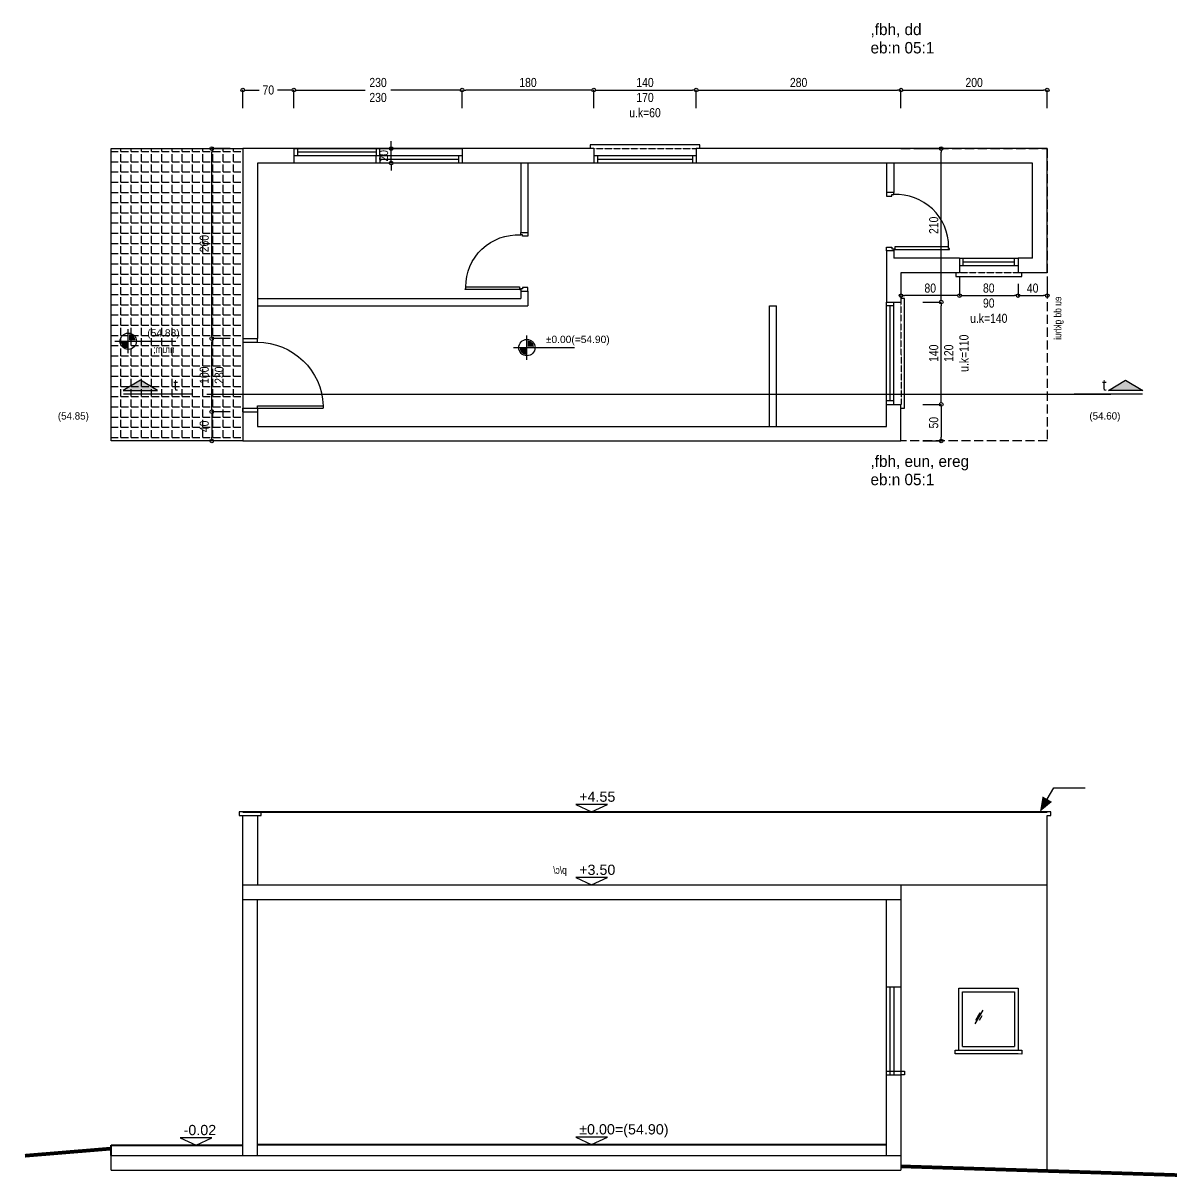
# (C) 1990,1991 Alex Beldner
# Model space of a CAD drawing. Header units: millimetres. Extents: x 16987892 to 17014545, y 63475219 to 63484768.
# Drawn here: x 16997254 to 16998834, y 63480359 to 63481937 of the extents above; entities that cross this region are included whole.
import ezdxf

# ---------------------------------------------------------------- set-up
doc = ezdxf.new("R2010")
doc.units = ezdxf.units.MM
doc.header["$LTSCALE"] = 0.01
doc.linetypes.add('ACAD_ISO03W100', pattern=[30, 12, -18])
doc.linetypes.add('HIDDEN', pattern=[3.5, 2.5, -1])
for name, color, linetype in [('DIM 50', 5, 'Continuous'), ('DOOR', 4, 'Continuous'), ('Gray', 252, 'Continuous'), ('HID-2', 1, 'HIDDEN'), ('Hidden', 1, 'ACAD_ISO03W100'), ('Symbols', 1, 'Continuous'), ('Text50', 2, 'Continuous'), ('wall', 2, 'Continuous'), ('Window', 6, 'Continuous')]:
    doc.layers.add(name, color=color, linetype=linetype)
doc.layers.add('MAB 2', color=160, linetype='Continuous', lineweight=40)
doc.styles.add('DIM', font='oron_.shx', dxfattribs={"width": 0.85})
doc.styles.add('MIRYL', font='techno_m')
doc.styles.add('mvt-mirym', font='mvt-mirym.shx')
doc.styles.add('ORON', font='oron_.shx')
doc.styles.get("Standard").update_dxf_attribs({"font": 'arial.ttf'})
doc.dimstyles.new('RIKI 1_50', dxfattribs={"dimscale": 5, "dimtxt": 2.5, "dimasz": 1, "dimexe": 0.1, "dimexo": 3, "dimgap": 0.8, "dimtad": 1, "dimdec": 1, "dimrnd": 1, "dimdsep": 46, "dimtxsty": 'DIM', "dimblk": 'DOTBLANK', "dimcen": 0.15, "dimdle": 0.1, "dimclrt": 7, "dimadec": 0, "dimazin": 0, "dimtfac": 1, "dimtdec": 1, "dimtix": 1, "dimtmove": 2, "dimatfit": 3, "dimfxl": 5, "dimfxlon": 1, "dimtolj": 1, "dimarcsym": 0})

# ---------------------------------------------------------------- blocks, each defined once
blk = doc.blocks.new('level')
for p, q in [((1.229345798492432e-07, -33.13451293855906), (-1.229345798492432e-07, 33.13451293855906)), ((-36.37509067356586, -1.266598701477051e-07), (129.7771035693586, 1.639127731323242e-07))]:
    blk.add_line(p, q)
at = {"const_width": 16.94446386312332}
for points in [[(-10.73672646656632, -2.264494590461254, 0.414213562373095), (-2.264494504779577, -10.73672648519278, -0.5798563940091911)], [(2.264494515955448, 10.73672649264336, -0.414213562373095), (10.73672648146749, 2.264494583010674, 0.5798563940091911)]]:
    blk.add_lwpolyline(points, format="xyb", dxfattribs=at)
blk.add_circle((0, -1.490116119384766e-08), 22.29534718832016)
blk.add_attdef('LEVEL', (51.91531280428171, 12.60122594237328), '', height=20)
blk = doc.blocks.new('_DotBlank')
at = {"color": 0, "linetype": 'ByBlock', "lineweight": -2}
blk.add_line((-0.5, 0), (-1, 0), dxfattribs=at)
blk.add_circle((0, 0), 0.5, dxfattribs=at)
blk = doc.blocks.new('*D472')
at = {"layer": 'DEFPOINTS', "color": 0, "ltscale": 100, "transparency": 16777216}
for p in [(16997756.79338242, 63481765.60746998), (16998453.87733543, 63481765.60746998), (16998433.87733543, 63481745.60746998)]:
    blk.add_point(p, dxfattribs=at)
at = {"layer": 'DIM 50', "color": 0, "lineweight": -2, "ltscale": 100, "transparency": 16777216}
for p, q in [((16997781.79338242, 63481765.60746998), (16997756.29338242, 63481765.60746998)), ((16997756.79338242, 63481770.60746998), (16997756.79338242, 63481775.60746998)), ((16997756.79338242, 63481745.60746998), (16997756.79338242, 63481765.60746998)), ((16997781.79338242, 63481745.60746998), (16997756.29338242, 63481745.60746998)), ((16997756.79338242, 63481740.60746998), (16997756.79338242, 63481735.60746998))]:
    blk.add_line(p, q, dxfattribs=at)
at = {"layer": 'DIM 50', "color": 0, "lineweight": -2, "ltscale": 100, "transparency": 16777216, "xscale": 5, "yscale": 5, "zscale": 5}
for p, rotation in [((16997756.79338242, 63481765.60746998), 270), ((16997756.79338242, 63481745.60746998), 90)]:
    blk.add_blockref('_DotBlank', p, dxfattribs=dict(at, rotation=rotation))
at = {"layer": 'DIM 50', "color": 7, "ltscale": 100, "transparency": 16777216, "insert": (16997746.54338244, 63481755.60746995), "char_height": 12.5, "attachment_point": 5, "rotation": 90, "style": 'DIM'}
blk.add_mtext('\\A1;20', dxfattribs=at)
blk = doc.blocks.new('sec')
h = blk.add_hatch(color=256)
h.dxf.hatch_style = 1
h.paths.add_polyline_path([(1000.000000016143, 50), (749.9999999664724, 200.0000000149012), (499.9999999701977, 50)])
for p, q in [((499.9999999701977, 50), (749.9999999664724, 200.0000000149012)), ((749.9999999664724, 200.0000000149012), (999.9999999664724, 50.00000002980232)), ((999.9999999664724, 50), (499.9999999701977, 50))]:
    blk.add_line(p, q)
at = {"const_width": 20}
blk.add_lwpolyline([(0, 0), (999.9999999962747, 0)], dxfattribs=at)
blk = doc.blocks.new('d100')
for p, q in [((-8.00000000372529, -20), (-8.000000033527613, -110)), ((-5, -20), (-8.00000000372529, -20)), ((-5, -20), (-5.000000029802322, -110)), ((-8.000000033527613, -110), (-5.000000029802322, -110))]:
    blk.add_line(p, q)
for points in [[(-100, 0), (-95, 0), (-95.00000001117587, -20), (-100.0000000111759, -19.99999998509884)], [(0, 0), (-5, 0), (-5, -20), (-1.117587089538574e-08, -20)]]:
    blk.add_lwpolyline(points)
blk.add_arc((-5, -20), 90.00000000758918, 180, 268.089786730568)
blk = doc.blocks.new('*D480')
at = {"layer": 'DEFPOINTS', "color": 0, "ltscale": 100, "transparency": 16777216}
for p in [(16997511.5224984, 63481505.60746995), (16997994.66465148, 63481505.60746995), (16997994.65870148, 63481405.60746995)]:
    blk.add_point(p, dxfattribs=at)
at = {"layer": 'DIM 50', "color": 0, "lineweight": -2, "ltscale": 100, "transparency": 16777216}
for p, q in [((16997536.5224984, 63481505.60746995), (16997511.0224984, 63481505.60746995)), ((16997511.5224984, 63481410.60746995), (16997511.5224984, 63481500.60746995)), ((16997536.5224984, 63481405.60746995), (16997511.0224984, 63481405.60746995))]:
    blk.add_line(p, q, dxfattribs=at)
at = {"layer": 'DIM 50', "color": 0, "lineweight": -2, "ltscale": 100, "transparency": 16777216, "xscale": 5, "yscale": 5, "zscale": 5}
for p, rotation in [((16997511.5224984, 63481505.60746995), 90), ((16997511.5224984, 63481405.60746995), 270)]:
    blk.add_blockref('_DotBlank', p, dxfattribs=dict(at, rotation=rotation))
at = {"layer": 'DIM 50', "color": 7, "ltscale": 100, "transparency": 16777216, "char_height": 12.5, "attachment_point": 5, "rotation": 90, "style": 'DIM'}
for s, insert in [('\\A1;100', (16997501.27249841, 63481455.60746993)), ('\\A1;230', (16997521.77249841, 63481455.60746993))]:
    blk.add_mtext(s, dxfattribs=dict(at, insert=insert))
blk = doc.blocks.new('*D481')
at = {"layer": 'DEFPOINTS', "color": 0, "ltscale": 100, "transparency": 16777216}
for p in [(16997511.5224984, 63481765.60746998), (16997553.87733543, 63481765.60746998), (16997994.66465148, 63481505.60746995)]:
    blk.add_point(p, dxfattribs=at)
at = {"layer": 'DIM 50', "color": 0, "lineweight": -2, "ltscale": 100, "transparency": 16777216}
for p, q in [((16997536.5224984, 63481765.60746998), (16997511.0224984, 63481765.60746998)), ((16997511.5224984, 63481510.60746995), (16997511.5224984, 63481760.60746998)), ((16997536.5224984, 63481505.60746995), (16997511.0224984, 63481505.60746995))]:
    blk.add_line(p, q, dxfattribs=at)
at = {"layer": 'DIM 50', "color": 0, "lineweight": -2, "ltscale": 100, "transparency": 16777216, "xscale": 5, "yscale": 5, "zscale": 5}
for p, rotation in [((16997511.5224984, 63481765.60746998), 90), ((16997511.5224984, 63481505.60746995), 270)]:
    blk.add_blockref('_DotBlank', p, dxfattribs=dict(at, rotation=rotation))
at = {"layer": 'DIM 50', "color": 7, "ltscale": 100, "transparency": 16777216, "insert": (16997501.27249842, 63481635.60746995), "char_height": 12.5, "attachment_point": 5, "rotation": 90, "style": 'DIM'}
blk.add_mtext('\\A1;260', dxfattribs=at)
blk = doc.blocks.new('*D489')
at = {"layer": 'DEFPOINTS', "color": 0, "ltscale": 100, "transparency": 16777216}
for p in [(16997994.65870148, 63481405.60746995), (16997511.52249839, 63481365.60746998), (16997553.87733543, 63481365.60746998)]:
    blk.add_point(p, dxfattribs=at)
at = {"layer": 'DIM 50', "color": 0, "lineweight": -2, "ltscale": 100, "transparency": 16777216}
for p, q in [((16997536.52249839, 63481405.60746995), (16997511.02249839, 63481405.60746995)), ((16997511.52249839, 63481400.60746995), (16997511.52249839, 63481370.60746998)), ((16997536.52249839, 63481365.60746998), (16997511.02249839, 63481365.60746998))]:
    blk.add_line(p, q, dxfattribs=at)
at = {"layer": 'DIM 50', "color": 0, "lineweight": -2, "ltscale": 100, "transparency": 16777216, "xscale": 5, "yscale": 5, "zscale": 5}
for p, rotation in [((16997511.52249839, 63481405.60746995), 90), ((16997511.52249839, 63481365.60746998), 270)]:
    blk.add_blockref('_DotBlank', p, dxfattribs=dict(at, rotation=rotation))
at = {"layer": 'DIM 50', "color": 7, "ltscale": 100, "transparency": 16777216, "insert": (16997501.2724984, 63481385.60746995), "char_height": 12.5, "attachment_point": 5, "rotation": 90, "style": 'DIM'}
blk.add_mtext('\\A1;40', dxfattribs=at)
blk = doc.blocks.new('*D482')
at = {"layer": 'DEFPOINTS', "color": 0, "ltscale": 100, "transparency": 16777216}
for p in [(16998323.61450392, 63481555.60684364), (16998508.93643305, 63481555.60684364), (16998323.62017798, 63481415.60747001)]:
    blk.add_point(p, dxfattribs=at)
at = {"layer": 'DIM 50', "color": 0, "lineweight": -2, "ltscale": 100, "transparency": 16777216}
for p, q in [((16998483.93643305, 63481555.60684364), (16998509.43643305, 63481555.60684364)), ((16998508.93643305, 63481420.60747001), (16998508.93643305, 63481550.60684364)), ((16998483.93643305, 63481415.60747001), (16998509.43643305, 63481415.60747001))]:
    blk.add_line(p, q, dxfattribs=at)
at = {"layer": 'DIM 50', "color": 0, "lineweight": -2, "ltscale": 100, "transparency": 16777216, "xscale": 5, "yscale": 5, "zscale": 5}
for p, rotation in [((16998508.93643305, 63481555.60684364), 90), ((16998508.93643305, 63481415.60747001), 270)]:
    blk.add_blockref('_DotBlank', p, dxfattribs=dict(at, rotation=rotation))
at = {"layer": 'DIM 50', "color": 7, "ltscale": 100, "transparency": 16777216, "char_height": 12.5, "attachment_point": 5, "rotation": 90, "style": 'DIM'}
for s, insert in [('\\A1;140', (16998498.68643307, 63481485.6071568)), ('\\A1;120\\Pu.k=110', (16998529.60309974, 63481485.6071568))]:
    blk.add_mtext(s, dxfattribs=dict(at, insert=insert))
blk = doc.blocks.new('*D483')
at = {"layer": 'DEFPOINTS', "color": 0, "ltscale": 100, "transparency": 16777216}
for p in [(16998323.6207962, 63481765.60746998), (16998508.93643306, 63481765.60746998), (16998323.61450392, 63481555.60684364)]:
    blk.add_point(p, dxfattribs=at)
at = {"layer": 'DIM 50', "color": 0, "lineweight": -2, "ltscale": 100, "transparency": 16777216}
for p, q in [((16998483.93643306, 63481765.60746998), (16998509.43643306, 63481765.60746998)), ((16998508.93643306, 63481560.60684364), (16998508.93643306, 63481760.60746998)), ((16998483.93643306, 63481555.60684364), (16998509.43643306, 63481555.60684364))]:
    blk.add_line(p, q, dxfattribs=at)
at = {"layer": 'DIM 50', "color": 0, "lineweight": -2, "ltscale": 100, "transparency": 16777216, "xscale": 5, "yscale": 5, "zscale": 5}
for p, rotation in [((16998508.93643306, 63481765.60746998), 90), ((16998508.93643306, 63481555.60684364), 270)]:
    blk.add_blockref('_DotBlank', p, dxfattribs=dict(at, rotation=rotation))
at = {"layer": 'DIM 50', "color": 7, "ltscale": 100, "transparency": 16777216, "insert": (16998498.68643308, 63481660.60715678), "char_height": 12.5, "attachment_point": 5, "rotation": 90, "style": 'DIM'}
blk.add_mtext('\\A1;210', dxfattribs=at)
blk = doc.blocks.new('*D490')
at = {"layer": 'DEFPOINTS', "color": 0, "ltscale": 100, "transparency": 16777216}
for p in [(16998323.62017798, 63481415.60747001), (16998323.6207962, 63481365.60746998), (16998508.93643305, 63481365.60746998)]:
    blk.add_point(p, dxfattribs=at)
at = {"layer": 'DIM 50', "color": 0, "lineweight": -2, "ltscale": 100, "transparency": 16777216}
for p, q in [((16998483.93643305, 63481415.60747001), (16998509.43643305, 63481415.60747001)), ((16998508.93643305, 63481410.60747001), (16998508.93643305, 63481370.60746998)), ((16998483.93643305, 63481365.60746998), (16998509.43643305, 63481365.60746998))]:
    blk.add_line(p, q, dxfattribs=at)
at = {"layer": 'DIM 50', "color": 0, "lineweight": -2, "ltscale": 100, "transparency": 16777216, "xscale": 5, "yscale": 5, "zscale": 5}
for p, rotation in [((16998508.93643305, 63481415.60747001), 90), ((16998508.93643305, 63481365.60746998), 270)]:
    blk.add_blockref('_DotBlank', p, dxfattribs=dict(at, rotation=rotation))
at = {"layer": 'DIM 50', "color": 7, "ltscale": 100, "transparency": 16777216, "insert": (16998498.68643307, 63481390.60746997), "char_height": 12.5, "attachment_point": 5, "rotation": 90, "style": 'DIM'}
blk.add_mtext('\\A1;50', dxfattribs=at)
blk = doc.blocks.new('*D484')
at = {"layer": 'DEFPOINTS', "color": 0, "ltscale": 100, "transparency": 16777216}
for p in [(16997853.87733546, 63481845.61781398), (16997623.87733543, 63481765.60746995), (16997853.87733546, 63481765.60746989)]:
    blk.add_point(p, dxfattribs=at)
at = {"layer": 'DIM 50', "color": 0, "lineweight": -2, "ltscale": 100, "transparency": 16777216}
for p, q in [((16997623.87733543, 63481820.61781398), (16997623.87733543, 63481846.11781398)), ((16997628.87733543, 63481845.61781398), (16997721.21662116, 63481845.61781398)), ((16997848.87733546, 63481845.61781398), (16997756.53804973, 63481845.61781398)), ((16997853.87733546, 63481820.61781398), (16997853.87733546, 63481846.11781398))]:
    blk.add_line(p, q, dxfattribs=at)
at = {"layer": 'DIM 50', "color": 0, "lineweight": -2, "ltscale": 100, "transparency": 16777216, "xscale": 5, "yscale": 5, "zscale": 5, "rotation": 180}
blk.add_blockref('_DotBlank', (16997623.87733543, 63481845.61781398), dxfattribs=at)
at = {"layer": 'DIM 50', "color": 0, "lineweight": -2, "ltscale": 100, "transparency": 16777216, "xscale": 5, "yscale": 5, "zscale": 5}
blk.add_blockref('_DotBlank', (16997853.87733546, 63481845.61781398), dxfattribs=at)
at = {"layer": 'DIM 50', "color": 7, "ltscale": 100, "transparency": 16777216, "char_height": 12.5, "attachment_point": 5, "style": 'DIM'}
for insert in [(16997738.87733544, 63481855.86781398), (16997738.87733544, 63481835.36781398)]:
    blk.add_mtext('\\A1;230', dxfattribs=dict(at, insert=insert))
blk = doc.blocks.new('*D485')
at = {"layer": 'DEFPOINTS', "color": 0, "ltscale": 100, "transparency": 16777216}
for p in [(16998173.8760905, 63481845.61781387), (16998033.87671687, 63481765.60084981), (16998173.8760905, 63481765.60652388)]:
    blk.add_point(p, dxfattribs=at)
at = {"layer": 'DIM 50', "color": 0, "lineweight": -2, "ltscale": 100, "transparency": 16777216}
for p, q in [((16998033.87671687, 63481820.61781387), (16998033.87671687, 63481846.11781387)), ((16998038.87671687, 63481845.61781387), (16998168.8760905, 63481845.61781387)), ((16998173.8760905, 63481820.61781387), (16998173.8760905, 63481846.11781387))]:
    blk.add_line(p, q, dxfattribs=at)
at = {"layer": 'DIM 50', "color": 0, "lineweight": -2, "ltscale": 100, "transparency": 16777216, "xscale": 5, "yscale": 5, "zscale": 5, "rotation": 180}
blk.add_blockref('_DotBlank', (16998033.87671687, 63481845.61781387), dxfattribs=at)
at = {"layer": 'DIM 50', "color": 0, "lineweight": -2, "ltscale": 100, "transparency": 16777216, "xscale": 5, "yscale": 5, "zscale": 5}
blk.add_blockref('_DotBlank', (16998173.8760905, 63481845.61781387), dxfattribs=at)
at = {"layer": 'DIM 50', "color": 7, "ltscale": 100, "transparency": 16777216, "char_height": 12.5, "attachment_point": 5, "style": 'DIM'}
for s, insert in [('\\A1;140', (16998103.87640369, 63481855.86781387)), ('\\A1;170\\Pu.k=60', (16998103.87640369, 63481824.95114721))]:
    blk.add_mtext(s, dxfattribs=dict(at, insert=insert))
blk = doc.blocks.new('*D486')
at = {"layer": 'DEFPOINTS', "color": 0, "ltscale": 100, "transparency": 16777216}
for p in [(16998453.87733542, 63481845.61781387), (16998173.8760905, 63481765.60652388), (16998453.87733542, 63481765.60746995)]:
    blk.add_point(p, dxfattribs=at)
at = {"layer": 'DIM 50', "color": 0, "lineweight": -2, "ltscale": 100, "transparency": 16777216}
for p, q in [((16998173.8760905, 63481820.61781387), (16998173.8760905, 63481846.11781387)), ((16998178.8760905, 63481845.61781387), (16998448.87733542, 63481845.61781387)), ((16998453.87733542, 63481820.61781387), (16998453.87733542, 63481846.11781387))]:
    blk.add_line(p, q, dxfattribs=at)
at = {"layer": 'DIM 50', "color": 0, "lineweight": -2, "ltscale": 100, "transparency": 16777216, "xscale": 5, "yscale": 5, "zscale": 5, "rotation": 180}
blk.add_blockref('_DotBlank', (16998173.8760905, 63481845.61781387), dxfattribs=at)
at = {"layer": 'DIM 50', "color": 0, "lineweight": -2, "ltscale": 100, "transparency": 16777216, "xscale": 5, "yscale": 5, "zscale": 5}
blk.add_blockref('_DotBlank', (16998453.87733542, 63481845.61781387), dxfattribs=at)
at = {"layer": 'DIM 50', "color": 7, "ltscale": 100, "transparency": 16777216, "insert": (16998313.87671296, 63481855.86781387), "char_height": 12.5, "attachment_point": 5, "style": 'DIM'}
blk.add_mtext('\\A1;280', dxfattribs=at)
blk = doc.blocks.new('*D491')
at = {"layer": 'DEFPOINTS', "color": 0, "ltscale": 100, "transparency": 16777216}
for p in [(16997853.87733545, 63481845.61781387), (16997853.87733545, 63481765.61712193), (16998033.87671687, 63481765.60084981)]:
    blk.add_point(p, dxfattribs=at)
at = {"layer": 'DIM 50', "color": 0, "lineweight": -2, "ltscale": 100, "transparency": 16777216}
for p, q in [((16997853.87733545, 63481820.61781387), (16997853.87733545, 63481846.11781387)), ((16998028.87671687, 63481845.61781387), (16997858.87733545, 63481845.61781387)), ((16998033.87671687, 63481820.61781387), (16998033.87671687, 63481846.11781387))]:
    blk.add_line(p, q, dxfattribs=at)
at = {"layer": 'DIM 50', "color": 0, "lineweight": -2, "ltscale": 100, "transparency": 16777216, "xscale": 5, "yscale": 5, "zscale": 5, "rotation": 180}
blk.add_blockref('_DotBlank', (16997853.87733545, 63481845.61781387), dxfattribs=at)
at = {"layer": 'DIM 50', "color": 0, "lineweight": -2, "ltscale": 100, "transparency": 16777216, "xscale": 5, "yscale": 5, "zscale": 5}
blk.add_blockref('_DotBlank', (16998033.87671687, 63481845.61781387), dxfattribs=at)
at = {"layer": 'DIM 50', "color": 7, "ltscale": 100, "transparency": 16777216, "insert": (16997943.87702616, 63481855.86781387), "char_height": 12.5, "attachment_point": 5, "style": 'DIM'}
blk.add_mtext('\\A1;180', dxfattribs=at)
blk = doc.blocks.new('*D487')
at = {"layer": 'DEFPOINTS', "color": 0, "ltscale": 100, "transparency": 16777216}
for p in [(16997553.87733542, 63481845.61781398), (16997553.87733542, 63481765.60746995), (16997623.87733543, 63481765.60746995)]:
    blk.add_point(p, dxfattribs=at)
at = {"layer": 'DIM 50', "color": 0, "lineweight": -2, "ltscale": 100, "transparency": 16777216}
for p, q in [((16997553.87733542, 63481820.61781398), (16997553.87733542, 63481846.11781398)), ((16997558.87733542, 63481845.61781398), (16997576.27614495, 63481845.61781398)), ((16997618.87733543, 63481845.61781398), (16997601.47852591, 63481845.61781398)), ((16997623.87733543, 63481820.61781398), (16997623.87733543, 63481846.11781398))]:
    blk.add_line(p, q, dxfattribs=at)
at = {"layer": 'DIM 50', "color": 0, "lineweight": -2, "ltscale": 100, "transparency": 16777216, "xscale": 5, "yscale": 5, "zscale": 5, "rotation": 180}
blk.add_blockref('_DotBlank', (16997553.87733542, 63481845.61781398), dxfattribs=at)
at = {"layer": 'DIM 50', "color": 0, "lineweight": -2, "ltscale": 100, "transparency": 16777216, "xscale": 5, "yscale": 5, "zscale": 5}
blk.add_blockref('_DotBlank', (16997623.87733543, 63481845.61781398), dxfattribs=at)
at = {"layer": 'DIM 50', "color": 7, "ltscale": 100, "transparency": 16777216, "insert": (16997588.87733543, 63481845.61781398), "char_height": 12.5, "attachment_point": 5, "style": 'DIM'}
blk.add_mtext('\\A1;70', dxfattribs=at)
blk = doc.blocks.new('*D488')
at = {"layer": 'DEFPOINTS', "color": 0, "ltscale": 100, "transparency": 16777216}
for p in [(16998653.87733542, 63481845.61781387), (16998453.87733542, 63481765.60746995), (16998653.87733542, 63481765.60746995)]:
    blk.add_point(p, dxfattribs=at)
at = {"layer": 'DIM 50', "color": 0, "lineweight": -2, "ltscale": 100, "transparency": 16777216}
for p, q in [((16998453.87733542, 63481820.61781387), (16998453.87733542, 63481846.11781387)), ((16998458.87733542, 63481845.61781387), (16998648.87733542, 63481845.61781387)), ((16998653.87733542, 63481820.61781387), (16998653.87733542, 63481846.11781387))]:
    blk.add_line(p, q, dxfattribs=at)
at = {"layer": 'DIM 50', "color": 0, "lineweight": -2, "ltscale": 100, "transparency": 16777216, "xscale": 5, "yscale": 5, "zscale": 5, "rotation": 180}
blk.add_blockref('_DotBlank', (16998453.87733542, 63481845.61781387), dxfattribs=at)
at = {"layer": 'DIM 50', "color": 0, "lineweight": -2, "ltscale": 100, "transparency": 16777216, "xscale": 5, "yscale": 5, "zscale": 5}
blk.add_blockref('_DotBlank', (16998653.87733542, 63481845.61781387), dxfattribs=at)
at = {"layer": 'DIM 50', "color": 7, "ltscale": 100, "transparency": 16777216, "insert": (16998553.87733542, 63481855.86781387), "char_height": 12.5, "attachment_point": 5, "style": 'DIM'}
blk.add_mtext('\\A1;200', dxfattribs=at)
blk = doc.blocks.new('D080W10R')
for points in [[(-2.100000000000023, 11.5), (-2.100000000000023, 86.1), (-3.100000000000023, 86.1), (-3.100000000000023, 85.1), (-5.600000000000023, 85.1), (-5.600000000000023, 11.50000000000003)], [(-75, 0), (-75, 7.5), (-77, 7.5), (-77, 10), (-80, 10), (-80, 0)], [(-5, 0), (-5, 7.5), (-3, 7.5), (-3, 10), (0, 10), (0, 0)]]:
    blk.add_lwpolyline(points, close=True)
blk.add_circle((-2.5, 10.79999999999998), 0.5)
blk.add_arc((-5.600000000000023, 13.6088548601864), 71.4911451398136, 90, 182.8935061693063)
blk = doc.blocks.new('*D492')
at = {"layer": 'DEFPOINTS', "color": 0, "ltscale": 100, "transparency": 16777216}
for p in [(16998533.87733528, 63481605.6046329), (16998613.87733555, 63481595.61030699), (16998613.87733555, 63481564.38761766)]:
    blk.add_point(p, dxfattribs=at)
at = {"layer": 'DIM 50', "color": 0, "lineweight": -2, "ltscale": 100, "transparency": 16777216}
for p, q in [((16998533.87733528, 63481589.38761766), (16998533.87733528, 63481563.88761766)), ((16998613.87733555, 63481580.61030699), (16998613.87733555, 63481563.88761766)), ((16998538.87733528, 63481564.38761766), (16998608.87733555, 63481564.38761766))]:
    blk.add_line(p, q, dxfattribs=at)
at = {"layer": 'DIM 50', "color": 0, "lineweight": -2, "ltscale": 100, "transparency": 16777216, "xscale": 5, "yscale": 5, "zscale": 5, "rotation": 180}
blk.add_blockref('_DotBlank', (16998533.87733528, 63481564.38761766), dxfattribs=at)
at = {"layer": 'DIM 50', "color": 0, "lineweight": -2, "ltscale": 100, "transparency": 16777216, "xscale": 5, "yscale": 5, "zscale": 5}
blk.add_blockref('_DotBlank', (16998613.87733555, 63481564.38761766), dxfattribs=at)
at = {"layer": 'DIM 50', "color": 7, "ltscale": 100, "transparency": 16777216, "char_height": 12.5, "attachment_point": 5, "style": 'DIM'}
for s, insert in [('\\A1;80', (16998573.87733541, 63481574.63761766)), ('\\A1;90\\Pu.k=140', (16998573.87733541, 63481543.720951))]:
    blk.add_mtext(s, dxfattribs=dict(at, insert=insert))
blk = doc.blocks.new('*D493')
at = {"layer": 'DEFPOINTS', "color": 0, "ltscale": 100, "transparency": 16777216}
for p in [(16998613.87733555, 63481595.61030699), (16998653.87733542, 63481595.60746995), (16998653.87733542, 63481564.38761766)]:
    blk.add_point(p, dxfattribs=at)
at = {"layer": 'DIM 50', "color": 0, "lineweight": -2, "ltscale": 100, "transparency": 16777216}
for p, q in [((16998613.87733555, 63481580.61030699), (16998613.87733555, 63481563.88761766)), ((16998653.87733542, 63481580.60746995), (16998653.87733542, 63481563.88761766)), ((16998618.87733555, 63481564.38761766), (16998648.87733542, 63481564.38761766))]:
    blk.add_line(p, q, dxfattribs=at)
at = {"layer": 'DIM 50', "color": 0, "lineweight": -2, "ltscale": 100, "transparency": 16777216, "xscale": 5, "yscale": 5, "zscale": 5, "rotation": 180}
blk.add_blockref('_DotBlank', (16998613.87733555, 63481564.38761766), dxfattribs=at)
at = {"layer": 'DIM 50', "color": 0, "lineweight": -2, "ltscale": 100, "transparency": 16777216, "xscale": 5, "yscale": 5, "zscale": 5}
blk.add_blockref('_DotBlank', (16998653.87733542, 63481564.38761766), dxfattribs=at)
at = {"layer": 'DIM 50', "color": 7, "ltscale": 100, "transparency": 16777216, "insert": (16998633.87733549, 63481574.63761766), "char_height": 12.5, "attachment_point": 5, "style": 'DIM'}
blk.add_mtext('\\A1;40', dxfattribs=at)
blk = doc.blocks.new('*D494')
at = {"layer": 'DEFPOINTS', "color": 0, "ltscale": 100, "transparency": 16777216}
for p in [(16998453.87733542, 63481595.60746995), (16998533.87733528, 63481605.6046329), (16998453.87733542, 63481564.38761766)]:
    blk.add_point(p, dxfattribs=at)
at = {"layer": 'DIM 50', "color": 0, "lineweight": -2, "ltscale": 100, "transparency": 16777216}
for p, q in [((16998453.87733542, 63481580.60746995), (16998453.87733542, 63481563.88761766)), ((16998533.87733528, 63481589.38761766), (16998533.87733528, 63481563.88761766)), ((16998528.87733528, 63481564.38761766), (16998458.87733542, 63481564.38761766))]:
    blk.add_line(p, q, dxfattribs=at)
at = {"layer": 'DIM 50', "color": 0, "lineweight": -2, "ltscale": 100, "transparency": 16777216, "xscale": 5, "yscale": 5, "zscale": 5, "rotation": 180}
blk.add_blockref('_DotBlank', (16998453.87733542, 63481564.38761766), dxfattribs=at)
at = {"layer": 'DIM 50', "color": 0, "lineweight": -2, "ltscale": 100, "transparency": 16777216, "xscale": 5, "yscale": 5, "zscale": 5}
blk.add_blockref('_DotBlank', (16998533.87733528, 63481564.38761766), dxfattribs=at)
at = {"layer": 'DIM 50', "color": 7, "ltscale": 100, "transparency": 16777216, "insert": (16998493.87733535, 63481574.63761766), "char_height": 12.5, "attachment_point": 5, "style": 'DIM'}
blk.add_mtext('\\A1;80', dxfattribs=at)
blk = doc.blocks.new('miflas')
blk.add_lwpolyline([(0, 0), (10.83179867773015, 5), (-10.83179867773015, 5)], close=True)
blk.add_attdef('MIFLAS', (-8.531264202272723, 6.840107099037596), '', height=7)

msp = doc.modelspace()

# ---------------------------------------------------------------- hatches: boundary and pattern name
at = {"layer": 'Gray', "ltscale": 100}
h = msp.add_hatch(dxfattribs=at)
h.set_pattern_fill('ANGLE', color=256, scale=2)
h.set_pattern_definition([(0, (4000, -7.450580596923828e-09), (0, 13.97), [10.16, -3.81]), (90, (4000, -7.450580596923828e-09), (-13.97, 8.554157892044263e-16), [10.16, -3.81])])
h.paths.add_polyline_path([(16997553.87733542, 63481365.60746994), (16997373.87733542, 63481365.60746994), (16997373.87733543, 63481765.60746994), (16997553.87733542, 63481765.60746982)])

# ---------------------------------------------------------------- linework, layer by layer
at = {"layer": 'DOOR', "ltscale": 100}
for p, q in [((16997373.87733542, 63481365.60746995), (16997373.87733542, 63481765.60746995)), ((16997373.87733542, 63481765.60746995), (16997553.87733542, 63481765.60746995)), ((16997553.87733525, 63481505.60746999), (16997553.87733518, 63481405.60746995)), ((16997553.87733542, 63481365.60746995), (16997373.87733542, 63481365.60746995))]:
    msp.add_line(p, q, dxfattribs=at)
at = {"layer": 'HID-2', "ltscale": 500}
msp.add_lwpolyline([(16998453.87733542, 63481765.60746995), (16998653.87733542, 63481765.60746995), (16998653.87733542, 63481365.60746995), (16998453.87733542, 63481365.60746995)], dxfattribs=at)
at = {"layer": 'Hidden'}
for p, q in [((16998033.87733508, 63481765.60084982), (16998173.87733535, 63481765.60652392)), ((16998613.87773654, 63481595.60483348), (16998533.87773626, 63481595.59915939)), ((16998453.87713484, 63481555.6078712), (16998453.88280893, 63481415.60787092))]:
    msp.add_line(p, q, dxfattribs=at)
at = {"layer": 'MAB 2', "ltscale": 100}
for p, q in [((16997553.87733542, 63480858.3850256), (16998653.87733542, 63480858.3850256)), ((16997373.87733542, 63480402.3850256), (16997553.87733542, 63480402.38502561)), ((16997373.87733542, 63480388.3850256), (16997373.87733542, 63480402.38502561)), ((16997573.87733543, 63480403.3850256), (16998433.87733542, 63480403.38502559))]:
    msp.add_line(p, q, dxfattribs=at)
at = {"layer": 'Symbols', "ltscale": 100}
msp.add_line((16997504.72389974, 63481429.82677998), (16998740.84797884, 63481429.82677998), dxfattribs=at)
at = {"layer": 'wall', "ltscale": 100}
for p, q in [((16997553.87733542, 63481765.60746995), (16997553.87733525, 63481505.60746999)), ((16997623.87733536, 63481765.60746995), (16997553.87733542, 63481765.60746995)), ((16998033.87733508, 63481765.60746995), (16997853.87733537, 63481765.60746995)), ((16998653.87733542, 63481765.60746995), (16998173.87733534, 63481765.60746995)), ((16998653.87733542, 63481595.60746995), (16998653.87733542, 63481765.60746995)), ((16997573.87733542, 63481745.60746995), (16997573.87733525, 63481505.60746998)), ((16997623.87733542, 63481745.60746995), (16997573.87733542, 63481745.60746995)), ((16998033.87733515, 63481745.60746995), (16997853.87733537, 63481745.60746995)), ((16997933.87733526, 63481745.60746995), (16997933.87733526, 63481650.60746993)), ((16997943.87733526, 63481745.60746995), (16997943.87733526, 63481650.60746994)), ((16998633.87733542, 63481745.60746995), (16998173.87733541, 63481745.60746995)), ((16998433.87733542, 63481745.60746994), (16998433.87733542, 63481705.60746995)), ((16998443.87733542, 63481745.60746994), (16998443.87733542, 63481705.60746995)), ((16998633.87733542, 63481615.60746995), (16998633.87733542, 63481745.60746995)), ((16998443.87733542, 63481705.60746994), (16998433.87733542, 63481705.60746995)), ((16997933.87733526, 63481650.60746993), (16997943.87733526, 63481650.60746994)), ((16998443.87733542, 63481625.60746995), (16998433.87733542, 63481625.60746995)), ((16998433.87733542, 63481625.60746995), (16998433.87733542, 63481615.60746995)), ((16998443.87733542, 63481625.60746995), (16998443.87733542, 63481615.60746995)), ((16998433.87733542, 63481615.60746995), (16998433.87733542, 63481555.60747022)), ((16998533.87733528, 63481615.60746995), (16998443.87733542, 63481615.60746995)), ((16998533.87733529, 63481615.6046329), (16998533.87733528, 63481595.6046329)), ((16998613.87733556, 63481615.61030699), (16998613.87733555, 63481595.61030699)), ((16998633.87733542, 63481615.60746995), (16998613.87733556, 63481615.60746995)), ((16998533.87733528, 63481595.60746995), (16998453.87733542, 63481595.60746995)), ((16998453.87733542, 63481595.60746995), (16998453.87733542, 63481555.60747023)), ((16998653.87733542, 63481595.60746995), (16998613.87733556, 63481595.60746995)), ((16997573.87733542, 63481560.60746995), (16997933.87733526, 63481560.60746995)), ((16997933.87733526, 63481570.60746994), (16997943.87733526, 63481570.60746994)), ((16997933.87733526, 63481570.60746995), (16997933.87733526, 63481560.60746995)), ((16997943.87733526, 63481570.60746994), (16997943.87733526, 63481550.60746995)), ((16997573.87733542, 63481550.60746995), (16997943.87733526, 63481550.60746995)), ((16998273.87733542, 63481385.60746995), (16998273.87733542, 63481550.60746995)), ((16998273.87733542, 63481550.60746995), (16998283.87733542, 63481550.60746995)), ((16998283.87733542, 63481385.60746995), (16998283.87733542, 63481550.60746994)), ((16998433.87166132, 63481555.60747022), (16998453.87166132, 63481555.60747021)), ((16997553.87733525, 63481505.60746999), (16997573.87733525, 63481505.60746999)), ((16997553.87733542, 63481405.60746995), (16997553.87733542, 63481365.60746995)), ((16997553.87733542, 63481405.60746995), (16997573.87733542, 63481405.60746995)), ((16997573.87733542, 63481405.60746995), (16997573.87733542, 63481385.60746995)), ((16998433.87733542, 63481385.60746995), (16998433.87733542, 63481415.60746995)), ((16998433.87733542, 63481415.60746995), (16998453.87733542, 63481415.60746995)), ((16998453.87733542, 63481365.60746995), (16998453.87733542, 63481415.60746995)), ((16997573.87733542, 63481385.60746995), (16998433.87733542, 63481385.60746995)), ((16997553.87733542, 63481365.60746995), (16998453.87733542, 63481365.60746995)), ((16998653.87733542, 63480875.70553367), (16998662.76136512, 63480891.09312449)), ((16998662.76136512, 63480891.09312449), (16998705.81261083, 63480891.09312449)), ((16997553.87733542, 63480858.3850256), (16997548.87733542, 63480858.3850256)), ((16997548.87733542, 63480858.3850256), (16997548.87733542, 63480853.3850256)), ((16997548.87733542, 63480853.3850256), (16997573.87733542, 63480853.3850256)), ((16997553.87733542, 63480858.3850256), (16997573.87733542, 63480858.3850256)), ((16997553.87733542, 63480758.3850256), (16997553.87733542, 63480853.3850256)), ((16997578.87733542, 63480858.3850256), (16997573.87733542, 63480858.3850256)), ((16997573.87733542, 63480853.3850256), (16997573.87733542, 63480758.3850256)), ((16997573.87733542, 63480853.3850256), (16997578.87733542, 63480853.3850256)), ((16997578.87733542, 63480853.3850256), (16997578.87733542, 63480858.3850256)), ((16998633.87733542, 63480858.38502559), (16998628.87733542, 63480858.38502559)), ((16998653.87733542, 63480858.3850256), (16998633.87733542, 63480858.38502559)), ((16998658.87733542, 63480858.3850256), (16998653.87733542, 63480858.3850256)), ((16998653.87733542, 63480758.3850256), (16998653.87733542, 63480853.38502558)), ((16998653.87733542, 63480853.38502559), (16998658.87733542, 63480853.38502559)), ((16998658.87733542, 63480853.38502559), (16998658.87733542, 63480858.3850256)), ((16997553.87733542, 63480388.3850256), (16997553.87733542, 63480758.3850256)), ((16997553.87733542, 63480758.3850256), (16998653.87733542, 63480758.3850256)), ((16998453.87733542, 63480758.3850256), (16998453.87733542, 63480618.3850256)), ((16998653.87733542, 63480368.3850256), (16998653.87733542, 63480758.3850256)), ((16997553.87733542, 63480388.3850256), (16997553.87733542, 63480738.3850256)), ((16997553.87733542, 63480738.3850256), (16998453.87733542, 63480738.3850256)), ((16997573.87733542, 63480388.3850256), (16997573.87733542, 63480738.3850256)), ((16998433.87733542, 63480618.3850256), (16998433.87733542, 63480738.3850256)), ((16998433.87733542, 63480738.3850256), (16998453.87733542, 63480738.3850256)), ((16998453.87733542, 63480618.3850256), (16998433.87733542, 63480618.3850256)), ((16998433.87733542, 63480388.3850256), (16998433.87733542, 63480498.3850256)), ((16998433.87733542, 63480498.3850256), (16998453.87733542, 63480498.3850256)), ((16998453.87733542, 63480498.3850256), (16998453.87733542, 63480368.3850256)), ((16997373.87733542, 63480388.3850256), (16998453.87733542, 63480388.3850256)), ((16997373.87733542, 63480368.3850256), (16997373.87733542, 63480388.3850256)), ((16997373.87733542, 63480368.3850256), (16998453.87733542, 63480368.3850256))]:
    msp.add_line(p, q, dxfattribs=at)
at = {"layer": 'wall'}
for p, q in [((16997623.87733536, 63481765.60746994), (16997623.87733542, 63481745.60746995)), ((16997853.87733537, 63481765.60746986), (16997853.87733547, 63481745.61781394)), ((16998033.87733508, 63481765.60084996), (16998033.87733515, 63481745.61119404)), ((16998173.87733534, 63481765.60652407), (16998173.87733541, 63481745.61686794))]:
    msp.add_line(p, q, dxfattribs=at)
at = {"layer": 'wall', "ltscale": 100}
msp.add_lwpolyline([(16998643.87733542, 63480858.38502559, 0, 15, 0), (16998653.87733542, 63480875.70553367, 15, 15, 0)], format="xyseb", dxfattribs=at)
for points, const_width in [([(16997373.36579489, 63480397.60680097), (16997256.10965415, 63480387.91981552)], 4.999999999999999), ([(16998453.87733542, 63480373.38502558), (16998831.31230344, 63480361.46446864)], 5)]:
    msp.add_lwpolyline(points, dxfattribs=dict(at, const_width=const_width))
at = {"layer": 'Window'}
for p, q in [((16997853.87733545, 63481765.61712193), (16997623.87733543, 63481765.6072331)), ((16997628.87733541, 63481765.60745133), (16997628.8773354, 63481755.60745139)), ((16997736.37733552, 63481765.61206678), (16997736.3773355, 63481755.61206691)), ((16997736.3773355, 63481755.61184869), (16997623.87733541, 63481755.60745141)), ((16997736.37733551, 63481760.61206678), (16997628.8773354, 63481760.60745133)), ((16997853.87733548, 63481755.61708607), (16997736.3773355, 63481755.6118485)), ((16997741.37733549, 63481755.61206673), (16997741.37733547, 63481745.61206679)), ((16997848.87733547, 63481750.61686784), (16997741.37733547, 63481750.61206673)), ((16997848.87733547, 63481755.61686783), (16997848.87733546, 63481745.61686797)), ((16998173.87733541, 63481755.61708622), (16998033.87733515, 63481755.61097573)), ((16998038.87733514, 63481755.61119395), (16998038.87733512, 63481745.61119401)), ((16998168.8773354, 63481750.61686799), (16998038.87733512, 63481750.61119395)), ((16998168.87733541, 63481755.61686798), (16998168.87733539, 63481745.61686812)), ((16997853.87733547, 63481745.61686798), (16997623.87733542, 63481745.60746995)), ((16998173.87733541, 63481745.61686813), (16998033.87733514, 63481745.61119403)), ((16998533.87733529, 63481615.6046329), (16998613.87733556, 63481615.61030699)), ((16998538.87733529, 63481605.60463305), (16998538.8773353, 63481615.6046329)), ((16998538.87733529, 63481610.60463303), (16998608.87733557, 63481610.61030707)), ((16998608.87733556, 63481605.61030707), (16998608.87733557, 63481615.61030701)), ((16998533.87733527, 63481605.60441481), (16998613.87733554, 63481605.6105253)), ((16998433.87733542, 63481415.60746995), (16998433.87166132, 63481555.60747022)), ((16998443.87166125, 63481550.60747022), (16998433.87166131, 63481550.60747024)), ((16998438.87733528, 63481420.60746995), (16998438.87166125, 63481550.60747024)), ((16998443.87755351, 63481415.60746994), (16998443.87144302, 63481555.60747021)), ((16998443.87733527, 63481420.60746995), (16998433.87733541, 63481420.60746997))]:
    msp.add_line(p, q, dxfattribs=at)
at = {"layer": 'Window', "ltscale": 100}
for p, q in [((16997623.87733543, 63481765.60746995), (16997853.87733546, 63481765.60746989)), ((16997741.37733549, 63481755.61207138), (16997741.37733553, 63481765.612285)), ((16997736.37733549, 63481745.61206681), (16997736.37688975, 63481755.61184848)), ((16998433.87733542, 63480498.3850256), (16998433.87733542, 63480618.3850256)), ((16998438.87693289, 63480498.3850256), (16998438.87693289, 63480618.3850256)), ((16998443.87733542, 63480618.3850256), (16998443.87733542, 63480498.3850256)), ((16998453.87733542, 63480618.3850256), (16998453.87733542, 63480498.3850256)), ((16998533.16211514, 63480532.18975002), (16998533.16211514, 63480617.18975002)), ((16998533.16211514, 63480617.18975002), (16998613.87733555, 63480617.18975002)), ((16998538.16211514, 63480612.18975002), (16998608.87733555, 63480612.18975002)), ((16998538.16211514, 63480537.18975002), (16998538.16211514, 63480612.18975002)), ((16998608.87733555, 63480612.18975002), (16998608.87733555, 63480537.18975002)), ((16998613.87733555, 63480617.18975002), (16998613.87733555, 63480532.18975002)), ((16998613.87733555, 63480617.18975002), (16998613.87733555, 63480532.18975002)), ((16998555.24893776, 63480568.12753136), (16998566.20755346, 63480587.10841054)), ((16998556.02864506, 63480573.3231575), (16998562.20544839, 63480584.0216947)), ((16998560.99330756, 63480573.27281357), (16998564.80349611, 63480579.87225372)), ((16998538.16211514, 63480537.18975002), (16998608.87733555, 63480537.18975002)), ((16998528.16211514, 63480527.18975002), (16998528.16211514, 63480532.18975002)), ((16998528.16211514, 63480532.18975002), (16998613.87733555, 63480532.18975002)), ((16998533.16211514, 63480527.18975002), (16998528.16211514, 63480527.18975002)), ((16998613.87733555, 63480527.18975003), (16998533.16211514, 63480527.18975002)), ((16998613.87733555, 63480532.18975002), (16998618.87733555, 63480532.18975002)), ((16998618.87733555, 63480526.97783705), (16998613.87733555, 63480527.18975003)), ((16998618.87733555, 63480532.18975002), (16998618.87733555, 63480526.97783705)), ((16998433.87733542, 63480498.3850256), (16998433.87733542, 63480503.3850256)), ((16998433.87733542, 63480503.3850256), (16998453.87733542, 63480503.38502559)), ((16998453.87733542, 63480503.38502559), (16998458.87733542, 63480503.38502559)), ((16998458.87733542, 63480503.38502559), (16998458.87733542, 63480498.3850256)), ((16998458.87733542, 63480498.3850256), (16998453.87733542, 63480498.3850256))]:
    msp.add_line(p, q, dxfattribs=at)
at = {"layer": 'Window'}
for points in [[(16998178.87715827, 63481765.60654944), (16998178.87713271, 63481770.60652393), (16998028.87713243, 63481770.60084982), (16998028.87693183, 63481765.60105041)], [(16998528.87791334, 63481595.59913386), (16998528.8779389, 63481590.59915937), (16998618.87793918, 63481590.60483348), (16998618.87813978, 63481595.6046329)], [(16998453.88283446, 63481410.60804801), (16998458.88280895, 63481410.60807356), (16998458.87713484, 63481560.60807385), (16998453.87733542, 63481560.60827444)]]:
    msp.add_lwpolyline(points, dxfattribs=at)

# ---------------------------------------------------------------- block references
at = {"layer": 'DOOR', "ltscale": 100, "rotation": 269.9999999999438}
msp.add_blockref('D080W10R', (16998433.87733542, 63481625.60746995), dxfattribs=at)
at = {"layer": 'DOOR', "ltscale": 100, "xscale": -1, "rotation": 90.0000000000562}
msp.add_blockref('D080W10R', (16997943.87733526, 63481570.60746994), dxfattribs=at)
at = {"layer": 'DOOR', "xscale": -1, "rotation": 90.00000009225869}
msp.add_blockref('d100', (16997553.87733541, 63481405.60746999), dxfattribs=at)
at = {"layer": 'Symbols', "xscale": -0.09375, "yscale": 0.09375, "zscale": 0.09375, "rotation": 359.9999999999438}
for p in [(16997484.21678685, 63481429.82677998), (16997484.21678685, 63481429.82677997)]:
    msp.add_blockref('sec', p, dxfattribs=at)
at = {"layer": 'Symbols', "xscale": 0.09375, "yscale": 0.09375, "zscale": 0.09375}
msp.add_blockref('sec', (16998690.56301245, 63481429.82677998), dxfattribs=at)
at = {"layer": 'Text50', "xscale": 0.5, "yscale": 0.5, "zscale": 0.5}
for p, values in [((16997397.40012446, 63481502.05650003), {'LEVEL': '(54.88)'}), ((16997942.37096705, 63481493.25198602), {'LEVEL': '%%p0.00(=54.90)'})]:
    msp.add_blockref('level', p, dxfattribs=at).add_auto_attribs(values)
at = {"layer": 'wall', "ltscale": 100, "xscale": 2, "yscale": 2, "zscale": 2}
for p, values in [((16998030.93986382, 63480858.3850256), {'MIFLAS': '+4.55'}), ((16998030.93986382, 63480758.3850256), {'MIFLAS': '+3.50'}), ((16997490.07383842, 63480402.38502561), {'MIFLAS': '-0.02'}), ((16998030.93986382, 63480403.3850256), {'MIFLAS': '%%p0.00=(54.90)'})]:
    msp.add_blockref('miflas', p, dxfattribs=at).add_auto_attribs(values)

# ---------------------------------------------------------------- texts
at = {"layer": 'Symbols', "style": 'mvt-mirym'}
for s, p in [(',fbh, dd', (16998412.25448822, 63481920.71824172)), ('eb:n 05:1', (16998412.25448822, 63481895.71824172)), ('t', (16997459.31861007, 63481434.51427998)), ('t', (16998729.00285589, 63481434.51427998)), (',fbh, eun, ereg', (16998412.21560547, 63481330.10326045)), ('eb:n 05:1', (16998412.21560547, 63481305.10326045))]:
    msp.add_text(s, height=15.625, dxfattribs=at).set_placement(p)
at = {"layer": 'Text50', "style": 'MIRYL', "text_generation_flag": 2}
for s, rotation, p in [('eu dd gkhui', 89.99999743867906, (16998673.16076417, 63481563.22485711)), ('nrum;', 359.9999974386791, (16997460.87204794, 63481485.89265647)), ('p/c/', 359.9999974386791, (16997996.87896007, 63480773.61951823))]:
    msp.add_text(s, height=10, rotation=rotation, dxfattribs=at).set_placement(p)
at = {"layer": 'Text50', "style": 'ORON'}
for s, p in [('(54.85)', (16997301.12049269, 63481394.87314356)), ('(54.60)', (16998711.45058536, 63481394.87314356))]:
    msp.add_text(s, height=10, rotation=2.56132093875478e-06, dxfattribs=at).set_placement(p)

# ---------------------------------------------------------------- dimensions: what is measured, and where the dimension line sits
at = {"layer": 'DIM 50', "ltscale": 100}
dim = msp.add_linear_dim(base=(16997853.87733546, 63481845.61781398), p1=(16997623.87733543, 63481765.60746995), p2=(16997853.87733546, 63481765.60746989), angle=180, text='<>\\X230', dimstyle='RIKI 1_50', override={"dimtad": 0}, dxfattribs=at)
dim.commit()
dim.dimension.update_dxf_attribs({"geometry": '*D484', "text_midpoint": (16997738.87733544, 63481845.61781398)})
for base, p1, p2, angle, picture, middle in [((16997853.87733545, 63481845.61781387), (16998033.87671687, 63481765.60084981), (16997853.87733545, 63481765.61712193), 180, '*D491', (16997943.87702616, 63481855.86781387)), ((16998453.87733542, 63481845.61781387), (16998173.8760905, 63481765.60652388), (16998453.87733542, 63481765.60746995), 180, '*D486', (16998313.87671296, 63481855.86781387)), ((16998653.87733542, 63481845.61781387), (16998453.87733542, 63481765.60746995), (16998653.87733542, 63481765.60746995), 180, '*D488', (16998553.87733542, 63481855.86781387)), ((16997511.5224984, 63481765.60746998), (16997994.66465147, 63481505.60746992), (16997553.87733542, 63481765.60746995), 270, '*D481', (16997501.27249842, 63481635.60746995)), ((16997756.79338242, 63481765.60746998), (16998433.87733542, 63481745.60746995), (16998453.87733542, 63481765.60746995), 90, '*D472', (16997746.54338244, 63481755.60746995)), ((16998508.93643306, 63481765.60746998), (16998323.61450391, 63481555.60684361), (16998323.62079619, 63481765.60746995), 270, '*D483', (16998498.68643308, 63481660.60715678)), ((16998453.87733542, 63481564.38761766), (16998533.87733528, 63481605.6046329), (16998453.87733542, 63481595.60746995), 180, '*D494', (16998493.87733535, 63481574.63761766)), ((16998653.87733542, 63481564.38761766), (16998613.87733555, 63481595.61030699), (16998653.87733542, 63481595.60746995), 180, '*D493', (16998633.87733549, 63481574.63761766)), ((16998508.93643305, 63481365.60746998), (16998323.62017798, 63481415.60746998), (16998323.62079619, 63481365.60746995), 270, '*D490', (16998498.68643307, 63481390.60746997)), ((16997511.52249839, 63481365.60746998), (16997994.65870148, 63481405.60746992), (16997553.87733542, 63481365.60746995), 270, '*D489', (16997501.2724984, 63481385.60746995))]:
    dim = msp.add_linear_dim(base=base, p1=p1, p2=p2, angle=angle, dimstyle='RIKI 1_50', dxfattribs=at)
    dim.commit()
    dim.dimension.update_dxf_attribs({"geometry": picture, "text_midpoint": middle})
for base, p1, p2, angle, text, picture, middle in [((16998173.8760905, 63481845.61781387), (16998033.87671687, 63481765.60084981), (16998173.8760905, 63481765.60652388), 180, '<>\\X170\\Pu.k=60', '*D485', (16998103.87640369, 63481845.61781387)), ((16998613.87733555, 63481564.38761766), (16998533.87733528, 63481605.6046329), (16998613.87733555, 63481595.61030699), 180, '<>\\X90\\Pu.k=140', '*D492', (16998573.87733541, 63481564.38761766)), ((16998508.93643305, 63481555.60684364), (16998323.62017798, 63481415.60746998), (16998323.61450391, 63481555.60684361), 270, '<>\\X120\\Pu.k=110', '*D482', (16998508.93643307, 63481485.6071568)), ((16997511.5224984, 63481505.60746995), (16997994.65870148, 63481405.60746992), (16997994.66465147, 63481505.60746992), 270, '<>\\X230', '*D480', (16997511.52249841, 63481455.60746993))]:
    dim = msp.add_linear_dim(base=base, p1=p1, p2=p2, angle=angle, text=text, dimstyle='RIKI 1_50', dxfattribs=at)
    dim.commit()
    dim.dimension.update_dxf_attribs({"geometry": picture, "text_midpoint": middle})
dim = msp.add_linear_dim(base=(16997553.87733542, 63481845.61781398), p1=(16997623.87733543, 63481765.60746995), p2=(16997553.87733542, 63481765.60746995), angle=180, dimstyle='RIKI 1_50', override={"dimtad": 0}, dxfattribs=at)
dim.commit()
dim.dimension.update_dxf_attribs({"geometry": '*D487', "text_midpoint": (16997588.87733543, 63481845.61781398)})

doc.saveas('drawing.dxf')
